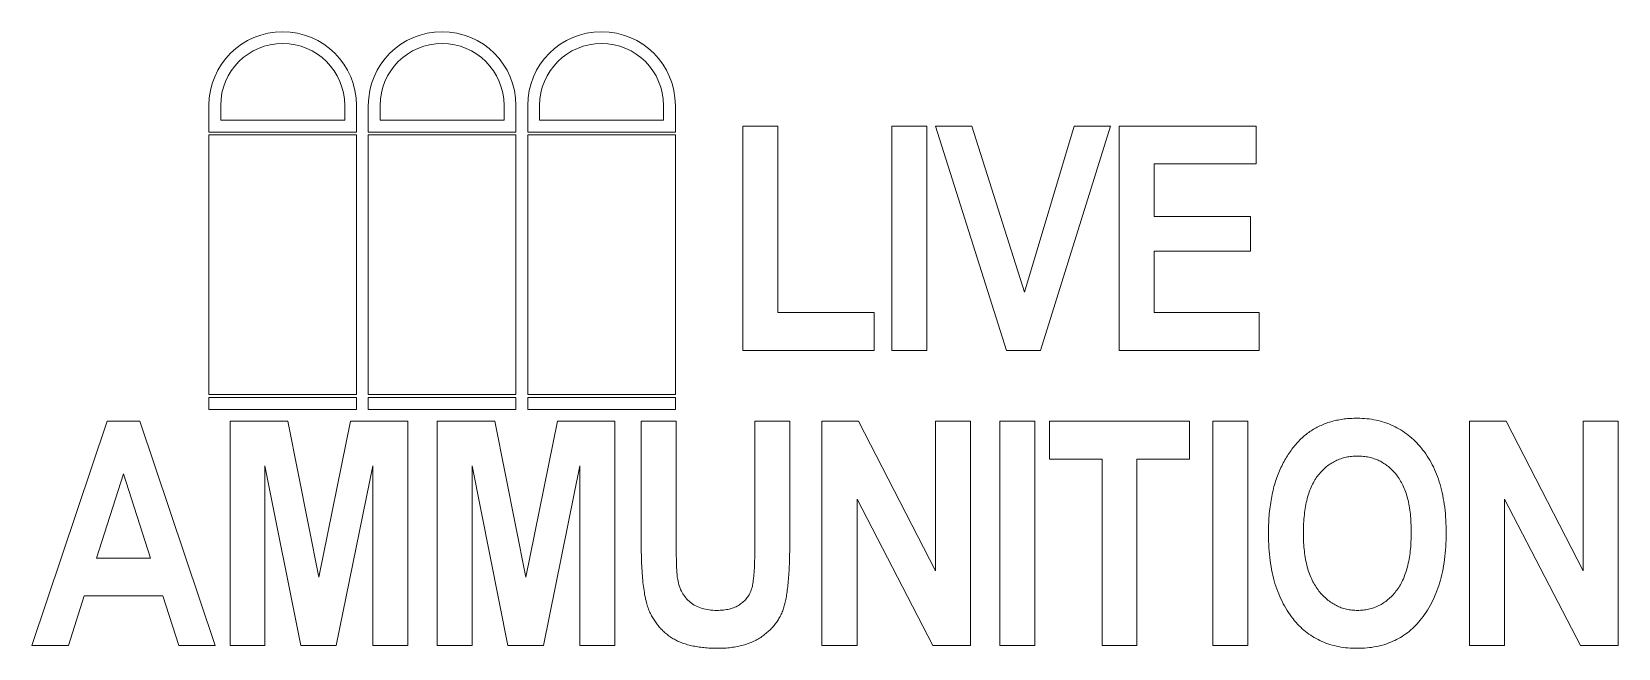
# Model space of a CAD drawing. Header units: millimetres. Extents: x -26 to 136, y -24 to 38.
import ezdxf

# ---------------------------------------------------------------- set-up
doc = ezdxf.new("R2010")
doc.units = ezdxf.units.MM

msp = doc.modelspace()

# ---------------------------------------------------------------- linework, layer by layer
at = {"color": 7, "linetype": 'Continuous', "lineweight": 15}
for p, q in [((-7.5, 28.2), (-7.5, 30.9)), ((-6.3, 30.9), (-6.3, 29.4)), ((6.3, 29.4), (6.3, 30.9)), ((7.5, 28.2), (7.5, 30.9)), ((8.7, 28.2), (8.7, 30.9)), ((9.9, 30.9), (9.9, 29.4)), ((22.5, 29.4), (22.5, 30.9)), ((23.7, 28.2), (23.7, 30.9)), ((24.9, 28.2), (24.9, 30.9)), ((26.1, 30.9), (26.1, 29.4)), ((38.7, 29.4), (38.7, 30.9)), ((39.9, 28.2), (39.9, 30.9)), ((-6.3, 29.4), (6.3, 29.4)), ((9.9, 29.4), (22.5, 29.4)), ((26.1, 29.4), (38.7, 29.4)), ((-7.5, 28.2), (7.5, 28.2)), ((-7.5, 1.5), (-7.5, 27.9)), ((-7.5, 27.9), (7.5, 27.9)), ((7.5, 1.5), (7.5, 27.9)), ((8.7, 28.2), (23.7, 28.2)), ((8.7, 1.5), (8.7, 27.9)), ((8.7, 27.9), (23.7, 27.9)), ((23.7, 1.5), (23.7, 27.9)), ((24.9, 28.2), (39.9, 28.2)), ((24.9, 1.5), (24.9, 27.9)), ((24.9, 27.9), (39.9, 27.9)), ((39.9, 1.5), (39.9, 27.9)), ((46.77, 28.8), (50.33, 28.8)), ((46.77, 6), (46.77, 28.8)), ((50.33, 28.8), (50.33, 9.85)), ((61.89, 28.8), (65.44, 28.8)), ((61.89, 6), (61.89, 28.8)), ((65.44, 28.8), (65.44, 6)), ((66.35, 28.8), (70.04, 28.8)), ((73.56, 6), (66.35, 28.8)), ((70.04, 28.8), (75.38, 11.93)), ((75.38, 11.93), (80.41, 28.8)), ((84.11, 28.8), (76.99, 6)), ((80.41, 28.8), (84.11, 28.8)), ((85.01, 28.8), (98.93, 28.8)), ((85.01, 6), (85.01, 28.8)), ((98.93, 28.8), (98.93, 24.95)), ((88.57, 24.95), (88.57, 19.62)), ((98.93, 24.95), (88.57, 24.95)), ((88.57, 19.62), (98.34, 19.62)), ((98.34, 19.62), (98.34, 16.07)), ((88.57, 16.07), (88.57, 9.85)), ((98.34, 16.07), (88.57, 16.07)), ((50.33, 9.85), (60.1, 9.85)), ((60.1, 9.85), (60.1, 6)), ((88.57, 9.85), (99.23, 9.85)), ((99.23, 9.85), (99.23, 6)), ((60.1, 6), (46.77, 6)), ((65.44, 6), (61.89, 6)), ((76.99, 6), (73.56, 6)), ((99.23, 6), (85.01, 6)), ((-7.5, 1.5), (7.5, 1.5)), ((-7.5, 1.2), (7.5, 1.2)), ((-7.5, 0), (-7.5, 1.2)), ((-7.5, 0), (7.5, 0)), ((7.5, 0), (7.5, 1.2)), ((8.7, 1.5), (23.7, 1.5)), ((8.7, 1.2), (23.7, 1.2)), ((8.7, 0), (8.7, 1.2)), ((8.7, 0), (23.7, 0)), ((23.7, 0), (23.7, 1.2)), ((24.9, 1.5), (39.9, 1.5)), ((24.9, 1.2), (39.9, 1.2)), ((24.9, 0), (24.9, 1.2)), ((24.9, 0), (39.9, 0)), ((39.9, 0), (39.9, 1.2)), ((-25.5, -24), (-17.85, -1.2)), ((-17.85, -1.2), (-14.51, -1.2)), ((-14.51, -1.2), (-6.85, -24)), ((-5.35, -1.2), (0.53, -1.2)), ((-5.35, -24), (-5.35, -1.2)), ((0.53, -1.2), (3.68, -17.05)), ((3.68, -17.05), (6.89, -1.2)), ((6.89, -1.2), (12.71, -1.2)), ((12.71, -1.2), (12.71, -24)), ((15.69, -1.2), (21.57, -1.2)), ((15.69, -24), (15.69, -1.2)), ((21.57, -1.2), (24.72, -17.05)), ((24.72, -17.05), (27.93, -1.2)), ((27.93, -1.2), (33.75, -1.2)), ((33.75, -1.2), (33.75, -24)), ((36.43, -13.31), (36.43, -1.2)), ((36.43, -1.2), (39.98, -1.2)), ((39.98, -1.2), (39.98, -13.54)), ((47.98, -1.2), (51.53, -1.2)), ((47.98, -13.81), (47.98, -1.2)), ((51.53, -1.2), (51.53, -13.13)), ((54.8, -1.2), (58.51, -1.2)), ((54.8, -24), (54.8, -1.2)), ((58.51, -1.2), (66.35, -16.43)), ((66.35, -1.2), (69.9, -1.2)), ((66.35, -16.43), (66.35, -1.2)), ((69.9, -1.2), (69.9, -24)), ((72.88, -1.2), (76.43, -1.2)), ((72.88, -24), (72.88, -1.2)), ((76.43, -1.2), (76.43, -24)), ((77.93, -1.2), (92.14, -1.2)), ((77.93, -5.05), (77.93, -1.2)), ((92.14, -1.2), (92.14, -5.05)), ((94.53, -1.2), (98.08, -1.2)), ((94.53, -24), (94.53, -1.2)), ((98.08, -1.2), (98.08, -24)), ((120.61, -1.2), (124.32, -1.2)), ((120.61, -24), (120.61, -1.2)), ((124.32, -1.2), (132.16, -16.43)), ((132.16, -1.2), (135.71, -1.2)), ((132.16, -16.43), (132.16, -1.2)), ((135.71, -1.2), (135.71, -24)), ((-1.8, -5.76), (-1.8, -24)), ((1.84, -24), (-1.8, -5.76)), ((9.16, -5.76), (5.45, -24)), ((9.16, -24), (9.16, -5.76)), ((19.24, -5.76), (19.24, -24)), ((22.88, -24), (19.24, -5.76)), ((30.2, -5.76), (26.49, -24)), ((30.2, -24), (30.2, -5.76)), ((83.26, -5.05), (77.93, -5.05)), ((83.26, -24), (83.26, -5.05)), ((86.81, -5.05), (86.81, -24)), ((92.14, -5.05), (86.81, -5.05)), ((-16.17, -6.57), (-18.93, -15.12)), ((-13.42, -15.12), (-16.17, -6.57)), ((58.36, -9.13), (58.36, -24)), ((66.06, -24), (58.36, -9.13)), ((124.17, -9.13), (124.17, -24)), ((131.87, -24), (124.17, -9.13)), ((-18.93, -15.12), (-13.42, -15.12)), ((-20.16, -18.97), (-21.78, -24)), ((-12.18, -18.97), (-20.16, -18.97)), ((-10.56, -24), (-12.18, -18.97)), ((-21.78, -24), (-25.5, -24)), ((-6.85, -24), (-10.56, -24)), ((-1.8, -24), (-5.35, -24)), ((5.45, -24), (1.84, -24)), ((12.71, -24), (9.16, -24)), ((19.24, -24), (15.69, -24)), ((26.49, -24), (22.88, -24)), ((33.75, -24), (30.2, -24)), ((58.36, -24), (54.8, -24)), ((69.9, -24), (66.06, -24)), ((76.43, -24), (72.88, -24)), ((86.81, -24), (83.26, -24)), ((98.08, -24), (94.53, -24)), ((124.17, -24), (120.61, -24)), ((135.71, -24), (131.87, -24))]:
    msp.add_line(p, q, dxfattribs=at)
for centre, radius in [((0, 30.9), 7.5), ((0, 30.9), 6.3), ((16.2, 30.9), 7.5), ((16.2, 30.9), 6.3), ((32.4, 30.9), 7.5), ((32.4, 30.9), 6.3)]:
    msp.add_arc(centre, radius, 0, 180, dxfattribs=at)
for points, knots in [([(100.17, -12.74), (100.17, -12.41), (100.18, -11.76), (100.23, -10.82), (100.32, -9.92), (100.46, -9.06), (100.62, -8.25), (100.83, -7.49), (101.07, -6.76), (101.36, -6.09), (101.66, -5.45), (102, -4.86), (102.36, -4.31), (102.74, -3.8), (103.15, -3.33), (103.57, -2.9), (104.02, -2.52), (104.5, -2.18), (105, -1.88), (105.52, -1.62), (106.07, -1.39), (106.65, -1.21), (107.25, -1.08), (107.88, -0.97), (108.53, -0.91), (108.97, -0.91), (109.2, -0.9)], [0, 0, 0, 0, 0.058875, 0.115087, 0.168733, 0.220242, 0.269388, 0.316432, 0.361664, 0.405189, 0.447138, 0.487671, 0.526429, 0.564333, 0.601001, 0.63679, 0.671728, 0.706392, 0.741065, 0.775755, 0.810796, 0.846552, 0.883251, 0.920875, 0.959825, 1, 1, 1, 1]), ([(109.2, -0.9), (109.52, -0.91), (110.16, -0.93), (111.1, -1.08), (111.99, -1.31), (112.83, -1.65), (113.63, -2.08), (114.38, -2.61), (115.08, -3.23), (115.73, -3.94), (116.32, -4.74), (116.83, -5.63), (117.27, -6.59), (117.62, -7.64), (117.9, -8.77), (118.09, -9.97), (118.21, -11.26), (118.22, -12.14), (118.23, -12.6)], [0, 0, 0, 0, 0.058743, 0.1153, 0.170276, 0.224446, 0.278578, 0.333277, 0.389235, 0.4473, 0.507146, 0.568199, 0.631674, 0.697718, 0.767323, 0.840564, 0.917933, 1, 1, 1, 1]), ([(109.22, -4.75), (109.02, -4.76), (108.63, -4.77), (108.06, -4.86), (107.52, -5.01), (107, -5.22), (106.52, -5.49), (106.06, -5.82), (105.64, -6.21), (105.24, -6.66), (104.87, -7.17), (104.57, -7.76), (104.3, -8.4), (104.09, -9.11), (103.93, -9.89), (103.81, -10.73), (103.73, -11.64), (103.72, -12.26), (103.72, -12.59)], [0, 0, 0, 0, 0.055346, 0.10833, 0.160314, 0.21125, 0.262284, 0.314149, 0.36754, 0.423098, 0.48089, 0.541672, 0.606058, 0.674119, 0.747753, 0.826121, 0.909974, 1, 1, 1, 1]), ([(114.68, -12.51), (114.67, -12.19), (114.66, -11.57), (114.6, -10.67), (114.47, -9.84), (114.32, -9.07), (114.1, -8.37), (113.85, -7.73), (113.53, -7.16), (113.18, -6.65), (112.79, -6.2), (112.36, -5.82), (111.91, -5.49), (111.43, -5.21), (110.92, -5.01), (110.38, -4.86), (109.81, -4.77), (109.42, -4.76), (109.22, -4.75)], [0, 0, 0, 0, 0.089548, 0.173697, 0.251922, 0.324868, 0.393134, 0.457541, 0.518115, 0.575582, 0.631034, 0.6843, 0.736287, 0.787408, 0.838645, 0.890685, 0.944151, 1, 1, 1, 1]), ([(102.83, -21.5), (102.62, -21.23), (102.19, -20.67), (101.65, -19.76), (101.19, -18.77), (100.81, -17.7), (100.52, -16.57), (100.32, -15.36), (100.19, -14.07), (100.17, -13.19), (100.17, -12.74)], [0, 0, 0, 0, 0.111774, 0.224768, 0.341037, 0.461277, 0.586021, 0.717125, 0.854893, 1, 1, 1, 1]), ([(103.72, -12.59), (103.72, -12.9), (103.73, -13.52), (103.81, -14.41), (103.93, -15.24), (104.1, -16.01), (104.32, -16.72), (104.59, -17.37), (104.92, -17.96), (105.29, -18.48), (105.69, -18.94), (106.13, -19.34), (106.58, -19.69), (107.07, -19.96), (107.57, -20.18), (108.1, -20.33), (108.65, -20.43), (109.03, -20.44), (109.22, -20.45)], [0, 0, 0, 0, 0.088602, 0.171444, 0.249281, 0.322503, 0.391452, 0.456213, 0.51819, 0.577721, 0.634997, 0.689462, 0.742006, 0.793632, 0.844107, 0.895137, 0.946598, 1, 1, 1, 1]), ([(109.22, -20.45), (109.41, -20.44), (109.79, -20.43), (110.35, -20.34), (110.88, -20.18), (111.38, -19.97), (111.86, -19.7), (112.31, -19.35), (112.74, -18.96), (113.14, -18.5), (113.51, -17.98), (113.82, -17.39), (114.08, -16.73), (114.3, -16.01), (114.47, -15.23), (114.59, -14.38), (114.66, -13.46), (114.67, -12.83), (114.68, -12.51)], [0, 0, 0, 0, 0.053504, 0.105005, 0.155724, 0.205892, 0.256621, 0.308503, 0.362033, 0.418076, 0.477, 0.538189, 0.603185, 0.672405, 0.74634, 0.825333, 0.909801, 1, 1, 1, 1]), ([(118.23, -12.6), (118.22, -13.06), (118.21, -13.96), (118.08, -15.26), (117.87, -16.49), (117.58, -17.65), (117.21, -18.72), (116.75, -19.72), (116.21, -20.64), (115.78, -21.2), (115.56, -21.47)], [0, 0, 0, 0, 0.145904, 0.284543, 0.416087, 0.54131, 0.661107, 0.776944, 0.889496, 1, 1, 1, 1]), ([(44.21, -24.3), (43.97, -24.29), (43.5, -24.28), (42.82, -24.24), (42.18, -24.16), (41.58, -24.04), (41.02, -23.9), (40.5, -23.72), (40.02, -23.51), (39.59, -23.26), (39.18, -22.99), (38.81, -22.68), (38.46, -22.35), (38.15, -21.99), (37.86, -21.61), (37.6, -21.2), (37.37, -20.77), (37.16, -20.3), (36.98, -19.76), (36.84, -19.13), (36.71, -18.4), (36.6, -17.58), (36.53, -16.65), (36.47, -15.63), (36.44, -14.5), (36.43, -13.72), (36.43, -13.31)], [0, 0, 0, 0, 0.045887, 0.088918, 0.12984, 0.168767, 0.205211, 0.240084, 0.273254, 0.304985, 0.335895, 0.366392, 0.396558, 0.426765, 0.456994, 0.487913, 0.518823, 0.550949, 0.586005, 0.626801, 0.673695, 0.726471, 0.785492, 0.850589, 0.922072, 1, 1, 1, 1]), ([(39.98, -13.54), (39.99, -13.77), (39.99, -14.21), (39.99, -14.84), (40.01, -15.4), (40.02, -15.9), (40.04, -16.34), (40.07, -16.71), (40.09, -17.02), (40.12, -17.21), (40.14, -17.29)], [0, 0, 0, 0, 0.183661, 0.350066, 0.499255, 0.632427, 0.749685, 0.849799, 0.932713, 1, 1, 1, 1]), ([(44.11, -20.45), (44.34, -20.44), (44.77, -20.43), (45.39, -20.32), (45.94, -20.14), (46.43, -19.88), (46.84, -19.56), (47.19, -19.18), (47.47, -18.74), (47.64, -18.32), (47.74, -17.93), (47.8, -17.56), (47.85, -17.11), (47.9, -16.6), (47.94, -16), (47.96, -15.34), (47.98, -14.6), (47.98, -14.08), (47.98, -13.81)], [0, 0, 0, 0, 0.075637, 0.145038, 0.208835, 0.269692, 0.327946, 0.384699, 0.442109, 0.500802, 0.535056, 0.577068, 0.627114, 0.68528, 0.751622, 0.826176, 0.908956, 1, 1, 1, 1]), ([(51.53, -13.13), (51.53, -13.49), (51.53, -14.2), (51.5, -15.23), (51.47, -16.17), (51.41, -17.04), (51.34, -17.83), (51.26, -18.53), (51.16, -19.16), (51.05, -19.72), (50.9, -20.23), (50.72, -20.71), (50.5, -21.16), (50.24, -21.58), (49.94, -21.98), (49.6, -22.36), (49.21, -22.71), (48.8, -23.04), (48.35, -23.34), (47.86, -23.59), (47.33, -23.81), (46.77, -23.99), (46.18, -24.13), (45.55, -24.22), (44.89, -24.29), (44.44, -24.29), (44.21, -24.3)], [0, 0, 0, 0, 0.0708091, 0.1368723, 0.1976102, 0.2533584, 0.304131, 0.3499634, 0.3906566, 0.4268327, 0.459975, 0.4927413, 0.5249394, 0.5567281, 0.5890373, 0.6214778, 0.6547401, 0.6888445, 0.7236667, 0.758931, 0.7953412, 0.8328801, 0.8719929, 0.9126393, 0.9553582, 1, 1, 1, 1]), ([(40.14, -17.29), (40.19, -17.53), (40.29, -18), (40.57, -18.63), (40.94, -19.18), (41.41, -19.64), (41.97, -20.01), (42.62, -20.26), (43.34, -20.42), (43.85, -20.44), (44.11, -20.45)], [0, 0, 0, 0, 0.131535, 0.253855, 0.370744, 0.486673, 0.604483, 0.726716, 0.857296, 1, 1, 1, 1]), ([(109.21, -24.3), (108.88, -24.29), (108.24, -24.28), (107.3, -24.14), (106.42, -23.92), (105.59, -23.62), (104.82, -23.22), (104.1, -22.73), (103.42, -22.17), (103.03, -21.73), (102.83, -21.5)], [0, 0, 0, 0, 0.136871, 0.267251, 0.39291, 0.514791, 0.634524, 0.75436, 0.875529, 1, 1, 1, 1]), ([(115.56, -21.47), (115.37, -21.7), (114.97, -22.14), (114.3, -22.72), (113.58, -23.21), (112.81, -23.6), (111.98, -23.92), (111.11, -24.14), (110.17, -24.27), (109.54, -24.29), (109.21, -24.3)], [0, 0, 0, 0, 0.1251477, 0.2468646, 0.3672578, 0.4871882, 0.6088932, 0.7342918, 0.86416, 1, 1, 1, 1])]:
    msp.add_open_spline(points, degree=3, knots=knots, dxfattribs=at)

doc.saveas('drawing.dxf')
